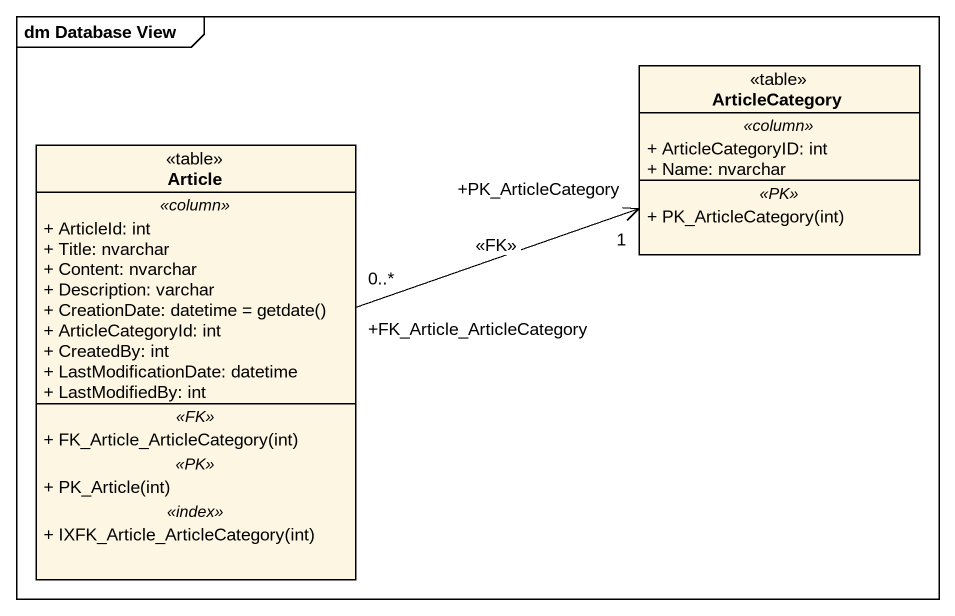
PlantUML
@startuml
mainframe dm Database View
hide circle
hide empty members
skinparam classAttributeIconSize 0
class ArticleCategory <<table>> {
  .. <<column>> ..
  + ArticleCategoryID: int
  + Name: nvarchar
  .. <<PK>> ..
  + PK_ArticleCategory(int)
}
class Article <<table>> {
  .. <<column>> ..
  + ArticleId: int
  + Title: nvarchar
  + Content: nvarchar
  + Description: varchar
  {field} + CreationDate: datetime = getdate()
  + ArticleCategoryId: int
  + CreatedBy: int
  + LastModificationDate: datetime
  + LastModifiedBy: int
  .. <<FK>> ..
  + FK_Article_ArticleCategory(int)
  .. <<PK>> ..
  + PK_Article(int)
  .. <<index>> ..
  + IXFK_Article_ArticleCategory(int)
}
Article "+FK_Article_ArticleCategory\n0..*" -right-> "+PK_ArticleCategory\n1" ArticleCategory : <<FK>>
@enduml
